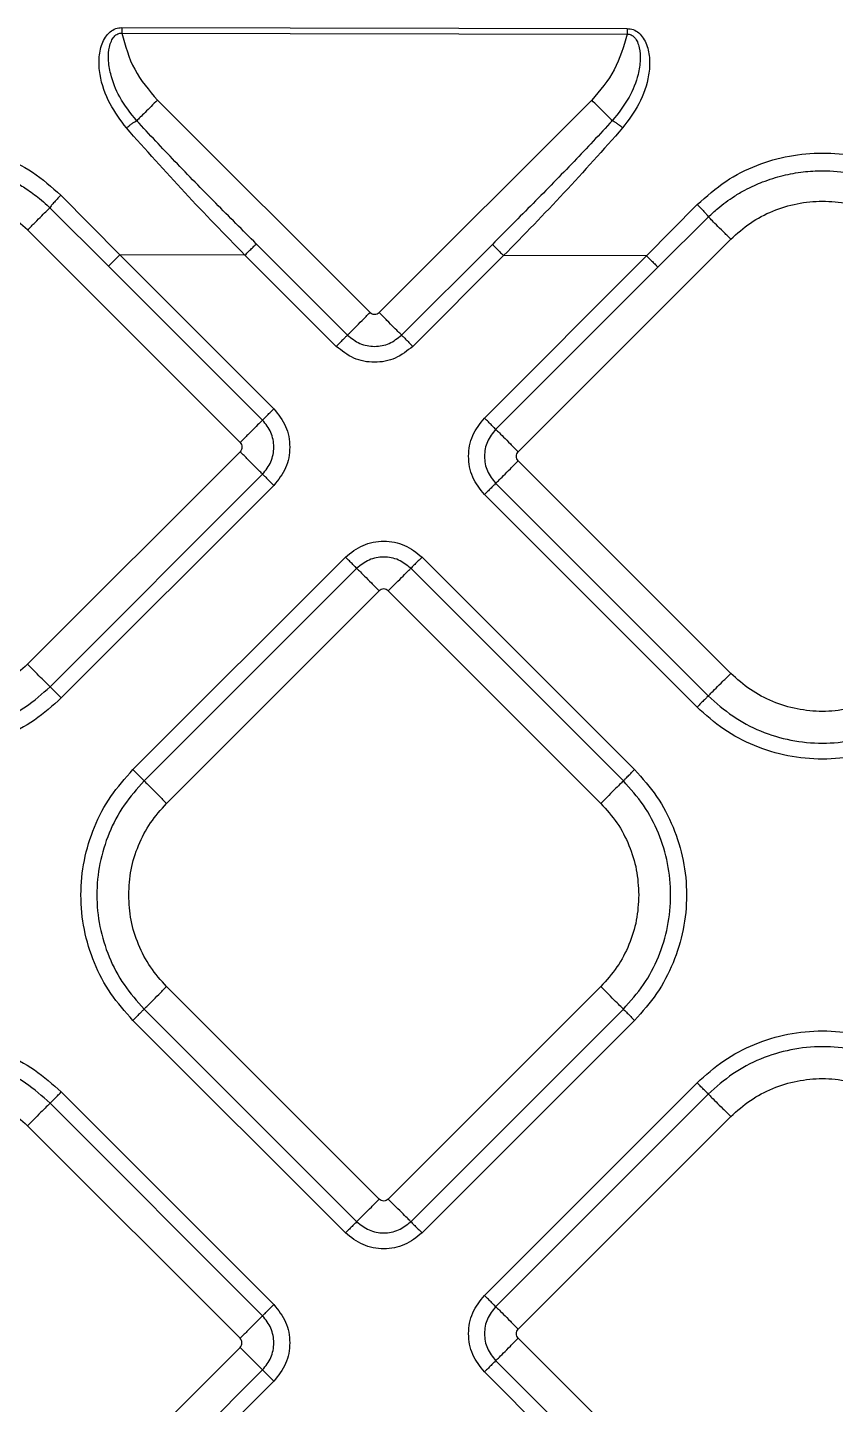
# Model space of a CAD drawing. Extents: x 939 to 1039, y 781 to 934.
# Drawn here: x 960.095 to 962.599, y 839.913 to 844.181 of the extents above; entities that cross this region are included whole.
import ezdxf

# ---------------------------------------------------------------- set-up
doc = ezdxf.new("R2010")
doc.units = 0
doc.header["$MEASUREMENT"] = 0
doc.layers.add('1', color=4, linetype='Continuous')

# ---------------------------------------------------------------- blocks, each defined once
blk = doc.blocks.new('Envoy')
at = {"layer": '1', "color": 3, "linetype": 'Continuous', "lineweight": 25}
for p, q in [((21.7332, 45.007), (23.299, 45.0038)), ((21.7332, 45.007), (21.7332, 44.9894)), ((21.7332, 44.9894), (23.299, 44.9862)), ((22.5023, 44.1232), (21.8434, 44.7821)), ((23.1894, 44.7821), (22.5305, 44.1232)), ((21.5442, 44.4874), (21.7269, 44.3024)), ((21.692, 44.2676), (21.5097, 44.4483)), ((23.3597, 44.2992), (23.5168, 44.4586)), ((23.3946, 44.2643), (23.5514, 44.42)), ((21.4407, 44.3794), (22.0996, 43.7206)), ((22.9617, 43.692), (23.6206, 44.3509)), ((22.1148, 44.3015), (21.7269, 44.3024)), ((21.7269, 44.3024), (22.2041, 43.8252)), ((22.1497, 44.3364), (22.4325, 44.0535)), ((22.6003, 44.0535), (22.8815, 44.3348)), ((22.1693, 43.7903), (21.692, 44.2676)), ((22.3977, 44.0187), (22.1148, 44.3015)), ((22.9164, 44.2999), (22.6351, 44.0187)), ((22.8572, 43.7966), (23.3597, 44.2992)), ((23.3946, 44.2643), (22.892, 43.7618)), ((23.3597, 44.2992), (22.9164, 44.2999)), ((22.0996, 43.6923), (21.4407, 43.0334)), ((23.6206, 43.0049), (22.9617, 43.6638)), ((21.5105, 42.9637), (22.1693, 43.6225)), ((22.2041, 43.5877), (21.5453, 42.9289)), ((22.892, 43.594), (23.5509, 42.9352)), ((23.516, 42.9003), (22.8572, 43.5592)), ((21.7674, 42.7068), (22.4262, 43.3656)), ((22.6637, 43.3656), (23.3225, 42.7068)), ((22.4611, 43.3308), (21.8022, 42.672)), ((23.2876, 42.672), (22.6288, 43.3308)), ((21.8719, 42.6022), (22.5308, 43.2611)), ((22.5591, 43.2611), (23.2179, 42.6022)), ((22.5308, 41.3753), (21.8719, 42.0341)), ((23.2179, 42.0341), (22.5591, 41.3753)), ((21.8022, 41.9644), (22.4611, 41.3055)), ((22.6288, 41.3055), (23.2876, 41.9644)), ((22.4262, 41.2707), (21.7674, 41.9295)), ((23.3225, 41.9295), (22.6637, 41.2707)), ((21.5453, 41.7075), (22.2041, 41.0486)), ((22.8572, 41.0772), (23.516, 41.736)), ((23.5509, 41.7011), (22.8921, 41.0423)), ((22.1693, 41.0138), (21.5104, 41.6726)), ((22.9618, 40.9726), (23.6206, 41.6314)), ((21.4407, 41.6029), (22.0995, 40.944)), ((23.6206, 40.2854), (22.9618, 40.9443)), ((22.0995, 40.9158), (21.4407, 40.2569)), ((21.5104, 40.1872), (22.1693, 40.846)), ((22.8921, 40.8745), (23.5509, 40.2157)), ((22.2041, 40.8112), (21.5453, 40.1523)), ((23.516, 40.1809), (22.8572, 40.8397))]:
    blk.add_line(p, q, dxfattribs=at)
for points, knots in [([(21.7472, 44.6957), (21.729, 44.72), (21.6913, 44.7704), (21.6653, 44.846), (21.6606, 44.9097), (21.6677, 44.9493), (21.6813, 44.977), (21.6953, 44.9935), (21.7131, 45.0049), (21.7266, 45.0063), (21.7332, 45.007)], [0, 0, 0, 0, 0.243855, 0.504252, 0.639041, 0.771436, 0.834438, 0.89358, 0.948251, 1, 1, 1, 1]), ([(21.7793, 44.7179), (21.7603, 44.7417), (21.7253, 44.7858), (21.6988, 44.8531), (21.6903, 44.9061), (21.6925, 44.941), (21.6996, 44.9642), (21.707, 44.9767), (21.7142, 44.9839), (21.7203, 44.9875), (21.7267, 44.9895), (21.731, 44.9894), (21.7332, 44.9894)], [0, 0, 0, 0, 0.285997, 0.52939, 0.679453, 0.799974, 0.86301, 0.913305, 0.93783, 0.959632, 0.979908, 1, 1, 1, 1]), ([(21.7332, 44.9894), (21.7438, 44.9507), (21.7651, 44.8734), (21.8173, 44.8125), (21.8434, 44.7821)], [0, 0, 0, 0, 0.5, 1, 1, 1, 1]), ([(23.299, 44.9862), (23.2883, 44.9482), (23.2668, 44.872), (23.2152, 44.8121), (23.1894, 44.7821)], [0, 0, 0, 0, 0.500001, 1, 1, 1, 1]), ([(23.299, 44.9862), (23.3011, 44.9863), (23.3054, 44.9864), (23.3118, 44.9844), (23.3177, 44.9808), (23.3249, 44.9738), (23.3322, 44.9615), (23.3392, 44.9386), (23.3414, 44.9042), (23.3329, 44.8518), (23.3067, 44.7852), (23.2721, 44.7416), (23.2534, 44.7181)], [0, 0, 0, 0, 0.020131, 0.040415, 0.062185, 0.086619, 0.136747, 0.199628, 0.319863, 0.469972, 0.713555, 1, 1, 1, 1]), ([(23.299, 45.0038), (23.3055, 45.0032), (23.3189, 45.0017), (23.3365, 44.9904), (23.3504, 44.9742), (23.3639, 44.9469), (23.3709, 44.9078), (23.3663, 44.8448), (23.3406, 44.77), (23.3034, 44.7201), (23.2854, 44.696)], [0, 0, 0, 0, 0.051739, 0.106483, 0.165511, 0.228384, 0.360623, 0.495366, 0.755803, 1, 1, 1, 1]), ([(23.299, 45.0038), (23.299, 45.001), (23.299, 44.9952), (23.299, 44.9892), (23.299, 44.9862)], [0, 0, 0, 0, 0.500004, 1, 1, 1, 1]), ([(21.8434, 44.7821), (21.8367, 44.7754), (21.8233, 44.762), (21.8049, 44.7436), (21.7892, 44.7279), (21.7826, 44.7212), (21.7793, 44.7179)], [0, 0, 0, 0, 0.249999, 0.499992, 0.750007, 1, 1, 1, 1]), ([(23.2534, 44.7181), (23.2501, 44.7214), (23.2434, 44.7281), (23.2277, 44.7437), (23.2094, 44.762), (23.1961, 44.7754), (23.1894, 44.7821)], [0, 0, 0, 0, 0.250004, 0.500004, 0.750003, 1, 1, 1, 1]), ([(21.7472, 44.6957), (21.7504, 44.6983), (21.7568, 44.7035), (21.7657, 44.7099), (21.7736, 44.7151), (21.7774, 44.717), (21.7793, 44.7179)], [0, 0, 0, 0, 0.249968, 0.500009, 0.749991, 1, 1, 1, 1]), ([(22.1148, 44.3015), (22.0521, 44.3657), (21.9261, 44.4949), (21.807, 44.6285), (21.7472, 44.6957)], [0, 0, 0, 0, 0.497459, 1, 1, 1, 1]), ([(22.1497, 44.3364), (22.1078, 44.3784), (22.0232, 44.4633), (21.8987, 44.5897), (21.8185, 44.6759), (21.7793, 44.7179)], [0, 0, 0, 0, 0.334277, 0.674966, 1, 1, 1, 1]), ([(23.2534, 44.7181), (23.2141, 44.6758), (23.1335, 44.5893), (23.0086, 44.4623), (22.9236, 44.377), (22.8815, 44.3348)], [0, 0, 0, 0, 0.324803, 0.665757, 1, 1, 1, 1]), ([(23.2854, 44.696), (23.2254, 44.6284), (23.106, 44.4941), (22.9794, 44.3644), (22.9164, 44.2999)], [0, 0, 0, 0, 0.502628, 1, 1, 1, 1]), ([(23.2854, 44.696), (23.2822, 44.6986), (23.2759, 44.7037), (23.267, 44.7101), (23.2591, 44.7153), (23.2553, 44.7171), (23.2534, 44.7181)], [0, 0, 0, 0, 0.249987, 0.500008, 0.750001, 1, 1, 1, 1]), ([(20.7692, 44.4874), (20.7977, 44.5125), (20.8533, 44.5616), (20.9517, 44.6103), (21.0532, 44.6394), (21.1568, 44.6488), (21.2604, 44.6394), (21.3618, 44.6102), (21.4601, 44.5615), (21.5157, 44.5125), (21.5442, 44.4874)], [0, 0, 0, 0, 0.1326392, 0.2586636, 0.3804191, 0.5001542, 0.6198715, 0.7415827, 0.8675117, 1, 1, 1, 1]), ([(23.5168, 44.4586), (23.5453, 44.4839), (23.6009, 44.5331), (23.6993, 44.5822), (23.8009, 44.6116), (23.9047, 44.6211), (24.0085, 44.6116), (24.11, 44.5822), (24.2084, 44.5331), (24.264, 44.4839), (24.2924, 44.4586)], [0, 0, 0, 0, 0.132578, 0.258583, 0.380336, 0.500071, 0.619801, 0.741533, 0.867494, 1, 1, 1, 1]), ([(20.8036, 44.4484), (20.8067, 44.4513), (20.8149, 44.4592), (20.8405, 44.4819), (20.8747, 44.5071), (20.9146, 44.5304), (20.944, 44.5449), (20.9832, 44.5613), (21.0335, 44.577), (21.0958, 44.5881), (21.1672, 44.5922), (21.2503, 44.5849), (21.3211, 44.5651), (21.3711, 44.544), (21.403, 44.5281), (21.4396, 44.5062), (21.4731, 44.4814), (21.4967, 44.4608), (21.507, 44.4509), (21.5097, 44.4483)], [0, 0, 0, 0, 0.016262, 0.043661, 0.131726, 0.179353, 0.221316, 0.257628, 0.342684, 0.423522, 0.500207, 0.616841, 0.742546, 0.781034, 0.825497, 0.87967, 0.944884, 0.985753, 1, 1, 1, 1]), ([(23.5514, 44.42), (23.5609, 44.4289), (23.5859, 44.4523), (23.624, 44.4799), (23.6628, 44.5026), (23.6922, 44.5171), (23.7312, 44.5335), (23.7815, 44.5493), (23.8438, 44.5605), (23.9151, 44.5646), (23.9982, 44.5573), (24.0734, 44.5362), (24.1335, 44.5098), (24.1808, 44.4831), (24.2235, 44.4522), (24.2485, 44.4288), (24.2579, 44.42)], [0, 0, 0, 0, 0.049686, 0.131716, 0.18025, 0.222213, 0.25762, 0.342922, 0.423753, 0.500175, 0.616431, 0.74251, 0.798198, 0.868349, 0.950868, 1, 1, 1, 1]), ([(21.4407, 44.3794), (21.4211, 44.3969), (21.3818, 44.432), (21.3113, 44.4687), (21.2356, 44.4919), (21.1567, 44.4996), (21.0778, 44.4919), (21.0021, 44.4687), (20.9316, 44.432), (20.8923, 44.3969), (20.8726, 44.3794)], [0, 0, 0, 0, 0.125, 0.25, 0.375001, 0.5, 0.624999, 0.75, 0.875, 1, 1, 1, 1]), ([(21.5442, 44.4874), (21.5401, 44.4832), (21.5318, 44.4746), (21.5211, 44.4628), (21.5129, 44.4532), (21.5108, 44.4499), (21.5097, 44.4483)], [0, 0, 0, 0, 0.249985, 0.500017, 0.750006, 1, 1, 1, 1]), ([(21.4407, 44.3794), (21.4487, 44.3873), (21.4646, 44.4032), (21.4856, 44.4242), (21.5021, 44.4408), (21.5072, 44.4458), (21.5097, 44.4483)], [0, 0, 0, 0, 0.250006, 0.500001, 0.75, 1, 1, 1, 1]), ([(23.5168, 44.4586), (23.521, 44.4544), (23.5293, 44.4458), (23.54, 44.4341), (23.5483, 44.4246), (23.5504, 44.4216), (23.5514, 44.42)], [0, 0, 0, 0, 0.249991, 0.499992, 0.749992, 1, 1, 1, 1]), ([(23.6206, 44.3509), (23.6402, 44.3684), (23.6795, 44.4035), (23.75, 44.4402), (23.8257, 44.4634), (23.9046, 44.4711), (23.9836, 44.4634), (24.0592, 44.4402), (24.1298, 44.4035), (24.1691, 44.3684), (24.1887, 44.3509)], [0, 0, 0, 0, 0.125, 0.25, 0.375001, 0.5, 0.624999, 0.75, 0.875, 1, 1, 1, 1]), ([(23.6206, 44.3509), (23.6126, 44.3589), (23.5965, 44.375), (23.5753, 44.3961), (23.5588, 44.4127), (23.5539, 44.4176), (23.5514, 44.42)], [0, 0, 0, 0, 0.2500019, 0.5000037, 0.749995, 1, 1, 1, 1]), ([(21.692, 44.2676), (21.6931, 44.2687), (21.6953, 44.2709), (21.7036, 44.2792), (21.7144, 44.29), (21.7227, 44.2983), (21.7269, 44.3024)], [0, 0, 0, 0, 0.2499956, 0.499999, 0.7500013, 1, 1, 1, 1]), ([(22.1148, 44.3015), (22.119, 44.3056), (22.1272, 44.3139), (22.1381, 44.3248), (22.1464, 44.3331), (22.1486, 44.3353), (22.1497, 44.3364)], [0, 0, 0, 0, 0.249999, 0.500001, 0.750004, 1, 1, 1, 1]), ([(22.8815, 44.3348), (22.8826, 44.3337), (22.8848, 44.3314), (22.8931, 44.3231), (22.904, 44.3123), (22.9122, 44.304), (22.9164, 44.2999)], [0, 0, 0, 0, 0.249994, 0.499981, 0.750001, 1, 1, 1, 1]), ([(23.3597, 44.2992), (23.3639, 44.2951), (23.3721, 44.2868), (23.383, 44.2759), (23.3913, 44.2676), (23.3935, 44.2654), (23.3946, 44.2643)], [0, 0, 0, 0, 0.250003, 0.500009, 0.750001, 1, 1, 1, 1]), ([(22.4325, 44.0535), (22.4348, 44.0557), (22.4392, 44.0602), (22.4558, 44.0768), (22.4774, 44.0984), (22.494, 44.115), (22.5023, 44.1232)], [0, 0, 0, 0, 0.249996, 0.500006, 0.75, 1, 1, 1, 1]), ([(22.5305, 44.1232), (22.5285, 44.1216), (22.5243, 44.1183), (22.5164, 44.1169), (22.5085, 44.1183), (22.5043, 44.1216), (22.5023, 44.1232)], [0, 0, 0, 0, 0.250208, 0.499969, 0.749729, 1, 1, 1, 1]), ([(22.6003, 44.0535), (22.5981, 44.0557), (22.5936, 44.0602), (22.577, 44.0768), (22.5554, 44.0984), (22.5388, 44.115), (22.5305, 44.1232)], [0, 0, 0, 0, 0.249994, 0.500001, 0.749992, 1, 1, 1, 1]), ([(22.4325, 44.0535), (22.4314, 44.0524), (22.4292, 44.0502), (22.4209, 44.0419), (22.4101, 44.0311), (22.4018, 44.0228), (22.3977, 44.0187)], [0, 0, 0, 0, 0.249997, 0.500002, 0.750003, 1, 1, 1, 1]), ([(22.4325, 44.0535), (22.4448, 44.0439), (22.4693, 44.0245), (22.5164, 44.0159), (22.5635, 44.0245), (22.588, 44.0439), (22.6003, 44.0535)], [0, 0, 0, 0, 0.249865, 0.499988, 0.750123, 1, 1, 1, 1]), ([(22.6003, 44.0535), (22.6014, 44.0524), (22.6036, 44.0502), (22.6119, 44.0419), (22.6227, 44.0311), (22.631, 44.0228), (22.6351, 44.0187)], [0, 0, 0, 0, 0.249996, 0.499984, 0.750004, 1, 1, 1, 1]), ([(22.6351, 44.0187), (22.6178, 44.005), (22.583, 43.9775), (22.5164, 43.9655), (22.4498, 43.9775), (22.415, 44.005), (22.3977, 44.0187)], [0, 0, 0, 0, 0.2500717, 0.5000173, 0.749937, 1, 1, 1, 1]), ([(22.1693, 43.7903), (22.1671, 43.7881), (22.1627, 43.7836), (22.1461, 43.767), (22.1244, 43.7454), (22.1079, 43.7288), (22.0996, 43.7206)], [0, 0, 0, 0, 0.249996, 0.499997, 0.750001, 1, 1, 1, 1]), ([(22.1693, 43.7903), (22.1704, 43.7914), (22.1726, 43.7936), (22.1809, 43.8019), (22.1917, 43.8127), (22.2, 43.821), (22.2041, 43.8252)], [0, 0, 0, 0, 0.2499978, 0.4999899, 0.7499972, 1, 1, 1, 1]), ([(22.1693, 43.6225), (22.179, 43.6348), (22.1983, 43.6594), (22.2069, 43.7064), (22.1983, 43.7535), (22.179, 43.778), (22.1693, 43.7903)], [0, 0, 0, 0, 0.249863, 0.499986, 0.750123, 1, 1, 1, 1]), ([(22.2041, 43.8252), (22.2179, 43.8078), (22.2453, 43.7731), (22.2573, 43.7064), (22.2453, 43.6398), (22.2179, 43.605), (22.2041, 43.5877)], [0, 0, 0, 0, 0.25007, 0.500016, 0.749932, 1, 1, 1, 1]), ([(22.8572, 43.5592), (22.8435, 43.5765), (22.816, 43.6113), (22.804, 43.6779), (22.816, 43.7445), (22.8435, 43.7793), (22.8572, 43.7966)], [0, 0, 0, 0, 0.25007, 0.500016, 0.749932, 1, 1, 1, 1]), ([(22.892, 43.7618), (22.8909, 43.7629), (22.8887, 43.7651), (22.8804, 43.7734), (22.8696, 43.7842), (22.8613, 43.7925), (22.8572, 43.7966)], [0, 0, 0, 0, 0.2499977, 0.4999898, 0.7499958, 1, 1, 1, 1]), ([(22.892, 43.7618), (22.8824, 43.7495), (22.863, 43.725), (22.8544, 43.6779), (22.863, 43.6308), (22.8824, 43.6063), (22.892, 43.594)], [0, 0, 0, 0, 0.249863, 0.499986, 0.750122, 1, 1, 1, 1]), ([(22.892, 43.7618), (22.8942, 43.7596), (22.8987, 43.7551), (22.9153, 43.7385), (22.9369, 43.7169), (22.9535, 43.7003), (22.9617, 43.692)], [0, 0, 0, 0, 0.2499956, 0.4999972, 0.7500013, 1, 1, 1, 1]), ([(22.0996, 43.7206), (22.1012, 43.7185), (22.1045, 43.7143), (22.1059, 43.7064), (22.1045, 43.6985), (22.1012, 43.6943), (22.0996, 43.6923)], [0, 0, 0, 0, 0.250218, 0.5, 0.749778, 1, 1, 1, 1]), ([(22.1693, 43.6225), (22.1671, 43.6248), (22.1627, 43.6292), (22.1461, 43.6458), (22.1244, 43.6674), (22.1079, 43.684), (22.0996, 43.6923)], [0, 0, 0, 0, 0.2499958, 0.4999975, 0.7500011, 1, 1, 1, 1]), ([(22.892, 43.594), (22.8942, 43.5963), (22.8987, 43.6007), (22.9153, 43.6173), (22.9369, 43.6389), (22.9535, 43.6555), (22.9617, 43.6638)], [0, 0, 0, 0, 0.2499956, 0.4999972, 0.7500013, 1, 1, 1, 1]), ([(22.9617, 43.6638), (22.9601, 43.6658), (22.9569, 43.67), (22.9554, 43.6779), (22.9569, 43.6858), (22.9601, 43.69), (22.9617, 43.692)], [0, 0, 0, 0, 0.250218, 0.5, 0.749782, 1, 1, 1, 1]), ([(22.1693, 43.6225), (22.1704, 43.6214), (22.1726, 43.6192), (22.1809, 43.6109), (22.1917, 43.6001), (22.2, 43.5918), (22.2041, 43.5877)], [0, 0, 0, 0, 0.249998, 0.49999, 0.749996, 1, 1, 1, 1]), ([(22.892, 43.594), (22.8909, 43.5929), (22.8887, 43.5907), (22.8804, 43.5824), (22.8696, 43.5716), (22.8613, 43.5633), (22.8572, 43.5592)], [0, 0, 0, 0, 0.2499977, 0.4999898, 0.7499958, 1, 1, 1, 1]), ([(22.4262, 43.3656), (22.4435, 43.3794), (22.4783, 43.4068), (22.5449, 43.4188), (22.6116, 43.4068), (22.6463, 43.3794), (22.6637, 43.3656)], [0, 0, 0, 0, 0.250072, 0.500017, 0.749937, 1, 1, 1, 1]), ([(22.4611, 43.3308), (22.4599, 43.3319), (22.4577, 43.3341), (22.4494, 43.3424), (22.4386, 43.3532), (22.4303, 43.3615), (22.4262, 43.3656)], [0, 0, 0, 0, 0.249995, 0.499983, 0.750003, 1, 1, 1, 1]), ([(22.6288, 43.3308), (22.6165, 43.3405), (22.592, 43.3598), (22.5449, 43.3684), (22.4979, 43.3598), (22.4733, 43.3405), (22.4611, 43.3308)], [0, 0, 0, 0, 0.249865, 0.499988, 0.750123, 1, 1, 1, 1]), ([(22.6637, 43.3656), (22.6595, 43.3615), (22.6512, 43.3532), (22.6404, 43.3424), (22.6321, 43.3341), (22.6299, 43.3319), (22.6288, 43.3308)], [0, 0, 0, 0, 0.249998, 0.499999, 0.750003, 1, 1, 1, 1]), ([(22.4611, 43.3308), (22.4633, 43.3286), (22.4677, 43.3242), (22.4843, 43.3076), (22.5059, 43.2859), (22.5225, 43.2694), (22.5308, 43.2611)], [0, 0, 0, 0, 0.2499934, 0.5000002, 0.7499918, 1, 1, 1, 1]), ([(22.5591, 43.2611), (22.5673, 43.2694), (22.5839, 43.2859), (22.6055, 43.3076), (22.6221, 43.3242), (22.6266, 43.3286), (22.6288, 43.3308)], [0, 0, 0, 0, 0.249999, 0.499994, 0.750004, 1, 1, 1, 1]), ([(22.5591, 43.2611), (22.557, 43.2627), (22.5528, 43.266), (22.5449, 43.2674), (22.537, 43.266), (22.5328, 43.2627), (22.5308, 43.2611)], [0, 0, 0, 0, 0.250272, 0.500031, 0.74979, 1, 1, 1, 1]), ([(21.4407, 43.0334), (21.4211, 43.0159), (21.3818, 42.9808), (21.3113, 42.9441), (21.2356, 42.9209), (21.1567, 42.9132), (21.0778, 42.9209), (21.0021, 42.9441), (20.9316, 42.9808), (20.8923, 43.0159), (20.8726, 43.0334)], [0, 0, 0, 0, 0.125, 0.25, 0.375001, 0.5, 0.624999, 0.75, 0.875, 1, 1, 1, 1]), ([(21.5105, 42.9637), (21.5083, 42.9659), (21.5038, 42.9704), (21.4872, 42.987), (21.4656, 43.0086), (21.449, 43.0252), (21.4407, 43.0334)], [0, 0, 0, 0, 0.249994, 0.500002, 0.750003, 1, 1, 1, 1]), ([(23.5509, 42.9352), (23.5531, 42.9374), (23.5575, 42.9418), (23.5741, 42.9584), (23.5957, 42.9801), (23.6123, 42.9966), (23.6206, 43.0049)], [0, 0, 0, 0, 0.249994, 0.500001, 0.750003, 1, 1, 1, 1]), ([(24.1887, 43.0049), (24.1691, 42.9874), (24.1298, 42.9523), (24.0592, 42.9156), (23.9836, 42.8924), (23.9046, 42.8847), (23.8257, 42.8924), (23.75, 42.9156), (23.6795, 42.9523), (23.6402, 42.9874), (23.6206, 43.0049)], [0, 0, 0, 0, 0.125, 0.25, 0.375001, 0.5, 0.624999, 0.75, 0.875, 1, 1, 1, 1]), ([(20.8029, 42.9637), (20.8274, 42.9419), (20.8763, 42.8982), (20.9641, 42.8524), (21.0584, 42.8236), (21.1567, 42.814), (21.255, 42.8236), (21.3492, 42.8524), (21.437, 42.8982), (21.486, 42.9419), (21.5105, 42.9637)], [0, 0, 0, 0, 0.125001, 0.249999, 0.374999, 0.5, 0.625001, 0.750001, 0.874999, 1, 1, 1, 1]), ([(21.5105, 42.9637), (21.5116, 42.9626), (21.5138, 42.9604), (21.5221, 42.9521), (21.5329, 42.9413), (21.5412, 42.933), (21.5453, 42.9289)], [0, 0, 0, 0, 0.249999, 0.499993, 0.749996, 1, 1, 1, 1]), ([(21.5453, 42.9289), (21.5184, 42.9049), (21.4647, 42.8569), (21.3682, 42.8066), (21.2646, 42.7749), (21.1567, 42.7644), (21.0487, 42.7749), (20.9452, 42.8066), (20.8487, 42.8569), (20.7949, 42.9049), (20.768, 42.9289)], [0, 0, 0, 0, 0.125, 0.250001, 0.375, 0.5, 0.624999, 0.750001, 0.875, 1, 1, 1, 1]), ([(23.5509, 42.9352), (23.5497, 42.9341), (23.5475, 42.9319), (23.5392, 42.9236), (23.5284, 42.9128), (23.5201, 42.9045), (23.516, 42.9003)], [0, 0, 0, 0, 0.249999, 0.499991, 0.749996, 1, 1, 1, 1]), ([(24.2933, 42.9003), (24.2664, 42.8764), (24.2126, 42.8284), (24.1162, 42.7781), (24.0126, 42.7464), (23.9046, 42.7358), (23.7967, 42.7464), (23.6931, 42.7781), (23.5966, 42.8284), (23.5429, 42.8764), (23.516, 42.9003)], [0, 0, 0, 0, 0.125, 0.249998, 0.375001, 0.5, 0.625, 0.749999, 0.875, 1, 1, 1, 1]), ([(23.5509, 42.9352), (23.5753, 42.9134), (23.6243, 42.8697), (23.7121, 42.8239), (23.8064, 42.7951), (23.9046, 42.7855), (24.0029, 42.7951), (24.0972, 42.8239), (24.185, 42.8697), (24.234, 42.9134), (24.2584, 42.9352)], [0, 0, 0, 0, 0.125001, 0.25, 0.374999, 0.5, 0.625001, 0.75, 0.874999, 1, 1, 1, 1]), ([(21.7674, 41.9295), (21.7434, 41.9564), (21.6954, 42.0102), (21.6451, 42.1067), (21.6134, 42.2102), (21.6029, 42.3182), (21.6134, 42.4261), (21.6451, 42.5297), (21.6954, 42.6262), (21.7434, 42.6799), (21.7674, 42.7068)], [0, 0, 0, 0, 0.125001, 0.25, 0.375, 0.5, 0.625, 0.75, 0.874999, 1, 1, 1, 1]), ([(21.8022, 42.672), (21.8011, 42.6731), (21.7989, 42.6753), (21.7906, 42.6836), (21.7798, 42.6944), (21.7715, 42.7027), (21.7674, 42.7068)], [0, 0, 0, 0, 0.24999, 0.499996, 0.75, 1, 1, 1, 1]), ([(23.2876, 42.672), (23.2887, 42.6731), (23.2909, 42.6753), (23.2992, 42.6836), (23.3101, 42.6944), (23.3183, 42.7027), (23.3225, 42.7068)], [0, 0, 0, 0, 0.25, 0.499992, 0.749999, 1, 1, 1, 1]), ([(23.3225, 42.7068), (23.3465, 42.6799), (23.3944, 42.6262), (23.4447, 42.5297), (23.4764, 42.4261), (23.487, 42.3182), (23.4764, 42.2102), (23.4447, 42.1067), (23.3944, 42.0102), (23.3465, 41.9564), (23.3225, 41.9295)], [0, 0, 0, 0, 0.125001, 0.25, 0.375, 0.5, 0.625, 0.75, 0.874999, 1, 1, 1, 1]), ([(21.8022, 42.672), (21.7804, 42.6475), (21.7367, 42.5985), (21.6909, 42.5107), (21.6621, 42.4165), (21.6525, 42.3182), (21.6621, 42.2199), (21.6909, 42.1256), (21.7367, 42.0378), (21.7804, 41.9889), (21.8022, 41.9644)], [0, 0, 0, 0, 0.124999, 0.2499993, 0.3749996, 0.5, 0.6250004, 0.7500004, 0.875001, 1, 1, 1, 1]), ([(21.8022, 42.672), (21.8044, 42.6697), (21.8089, 42.6653), (21.8255, 42.6487), (21.8471, 42.6271), (21.8637, 42.6105), (21.8719, 42.6022)], [0, 0, 0, 0, 0.249994, 0.500001, 0.750003, 1, 1, 1, 1]), ([(23.2876, 42.672), (23.2854, 42.6697), (23.281, 42.6653), (23.2644, 42.6487), (23.2427, 42.6271), (23.2262, 42.6105), (23.2179, 42.6022)], [0, 0, 0, 0, 0.249996, 0.500006, 0.75, 1, 1, 1, 1]), ([(23.2876, 41.9644), (23.3095, 41.9889), (23.3531, 42.0378), (23.3989, 42.1256), (23.4278, 42.2199), (23.4374, 42.3182), (23.4278, 42.4165), (23.3989, 42.5107), (23.3531, 42.5985), (23.3095, 42.6475), (23.2876, 42.672)], [0, 0, 0, 0, 0.124999, 0.2499996, 0.3749996, 0.5, 0.6250004, 0.7500007, 0.875001, 1, 1, 1, 1]), ([(21.7543, 42.3182), (21.7558, 42.3445), (21.7587, 42.3971), (21.7828, 42.4728), (21.8193, 42.5433), (21.8544, 42.5826), (21.8719, 42.6022)], [0, 0, 0, 0, 0.25, 0.500001, 0.750001, 1, 1, 1, 1]), ([(23.2179, 42.6022), (23.2354, 42.5826), (23.2705, 42.5433), (23.3071, 42.4728), (23.3311, 42.3971), (23.3341, 42.3445), (23.3356, 42.3182)], [0, 0, 0, 0, 0.249999, 0.499999, 0.75, 1, 1, 1, 1]), ([(21.8719, 42.0341), (21.8544, 42.0538), (21.8193, 42.0931), (21.7828, 42.1636), (21.7587, 42.2393), (21.7558, 42.2919), (21.7543, 42.3182)], [0, 0, 0, 0, 0.249999, 0.5, 0.75, 1, 1, 1, 1]), ([(23.3356, 42.3182), (23.3341, 42.2919), (23.3311, 42.2393), (23.3071, 42.1636), (23.2705, 42.0931), (23.2354, 42.0538), (23.2179, 42.0341)], [0, 0, 0, 0, 0.2499997, 0.4999998, 0.7500006, 1, 1, 1, 1]), ([(21.8022, 41.9644), (21.8044, 41.9666), (21.8089, 41.971), (21.8255, 41.9876), (21.8471, 42.0093), (21.8637, 42.0258), (21.8719, 42.0341)], [0, 0, 0, 0, 0.249994, 0.500002, 0.750003, 1, 1, 1, 1]), ([(23.2876, 41.9644), (23.2854, 41.9666), (23.281, 41.971), (23.2644, 41.9876), (23.2427, 42.0093), (23.2262, 42.0258), (23.2179, 42.0341)], [0, 0, 0, 0, 0.249996, 0.500007, 0.75, 1, 1, 1, 1]), ([(21.8022, 41.9644), (21.8011, 41.9633), (21.7989, 41.9611), (21.7906, 41.9528), (21.7798, 41.9419), (21.7715, 41.9337), (21.7674, 41.9295)], [0, 0, 0, 0, 0.249989, 0.499994, 0.749998, 1, 1, 1, 1]), ([(23.2876, 41.9644), (23.2887, 41.9633), (23.2909, 41.9611), (23.2992, 41.9528), (23.3101, 41.9419), (23.3183, 41.9337), (23.3225, 41.9295)], [0, 0, 0, 0, 0.249999, 0.499993, 0.749996, 1, 1, 1, 1]), ([(23.516, 41.736), (23.5429, 41.76), (23.5967, 41.8079), (23.6932, 41.8582), (23.7967, 41.8899), (23.9047, 41.9005), (24.0126, 41.8899), (24.1162, 41.8582), (24.2127, 41.8079), (24.2664, 41.76), (24.2933, 41.736)], [0, 0, 0, 0, 0.125, 0.250001, 0.375, 0.5, 0.624999, 0.750001, 0.875, 1, 1, 1, 1]), ([(20.768, 41.7075), (20.7949, 41.7314), (20.8486, 41.7794), (20.9451, 41.8297), (21.0487, 41.8614), (21.1566, 41.872), (21.2646, 41.8614), (21.3682, 41.8297), (21.4646, 41.7794), (21.5184, 41.7314), (21.5453, 41.7075)], [0, 0, 0, 0, 0.1250001, 0.2499984, 0.3750006, 0.5000001, 0.6249996, 0.7499992, 0.8749999, 1, 1, 1, 1]), ([(24.2585, 41.7011), (24.234, 41.7229), (24.185, 41.7666), (24.0972, 41.8124), (24.003, 41.8412), (23.9047, 41.8509), (23.8064, 41.8412), (23.7121, 41.8124), (23.6243, 41.7666), (23.5754, 41.7229), (23.5509, 41.7011)], [0, 0, 0, 0, 0.125001, 0.25, 0.375, 0.500001, 0.625, 0.75, 0.875001, 1, 1, 1, 1]), ([(21.5104, 41.6726), (21.486, 41.6944), (21.437, 41.7381), (21.3492, 41.7839), (21.2549, 41.8127), (21.1566, 41.8223), (21.0584, 41.8127), (20.9641, 41.7839), (20.8763, 41.7381), (20.8273, 41.6944), (20.8029, 41.6726)], [0, 0, 0, 0, 0.124999, 0.250001, 0.375, 0.499999, 0.625, 0.75, 0.874998, 1, 1, 1, 1]), ([(23.6206, 41.6314), (23.6403, 41.6489), (23.6796, 41.684), (23.7501, 41.7207), (23.8258, 41.7439), (23.9047, 41.7516), (23.9836, 41.7439), (24.0593, 41.7207), (24.1298, 41.684), (24.1691, 41.6489), (24.1887, 41.6314)], [0, 0, 0, 0, 0.125, 0.249999, 0.375, 0.499999, 0.624998, 0.749998, 0.874998, 1, 1, 1, 1]), ([(20.8726, 41.6029), (20.8922, 41.6204), (20.9315, 41.6555), (21.002, 41.6922), (21.0777, 41.7154), (21.1566, 41.7231), (21.2356, 41.7154), (21.3112, 41.6922), (21.3818, 41.6555), (21.4211, 41.6204), (21.4407, 41.6029)], [0, 0, 0, 0, 0.125002, 0.250002, 0.374999, 0.500002, 0.625, 0.750001, 0.875001, 1, 1, 1, 1]), ([(21.5104, 41.6726), (21.5115, 41.6737), (21.5138, 41.6759), (21.5221, 41.6842), (21.5329, 41.695), (21.5412, 41.7033), (21.5453, 41.7075)], [0, 0, 0, 0, 0.2499956, 0.4999985, 0.7500003, 1, 1, 1, 1]), ([(23.5509, 41.7011), (23.5498, 41.7022), (23.5476, 41.7044), (23.5393, 41.7127), (23.5284, 41.7236), (23.5202, 41.7318), (23.516, 41.736)], [0, 0, 0, 0, 0.2499964, 0.5, 0.7500025, 1, 1, 1, 1]), ([(23.5509, 41.7011), (23.5531, 41.6989), (23.5575, 41.6945), (23.5741, 41.6779), (23.5958, 41.6562), (23.6123, 41.6397), (23.6206, 41.6314)], [0, 0, 0, 0, 0.2499908, 0.4999987, 0.7500021, 1, 1, 1, 1]), ([(21.5104, 41.6726), (21.5082, 41.6704), (21.5038, 41.666), (21.4872, 41.6494), (21.4655, 41.6277), (21.449, 41.6112), (21.4407, 41.6029)], [0, 0, 0, 0, 0.2499908, 0.4999987, 0.7500021, 1, 1, 1, 1]), ([(22.4611, 41.3055), (22.4633, 41.3078), (22.4677, 41.3122), (22.4843, 41.3288), (22.5059, 41.3504), (22.5225, 41.367), (22.5308, 41.3753)], [0, 0, 0, 0, 0.2499936, 0.5000011, 0.7499916, 1, 1, 1, 1]), ([(22.5591, 41.3753), (22.557, 41.3736), (22.5528, 41.3704), (22.5449, 41.3689), (22.537, 41.3704), (22.5328, 41.3736), (22.5308, 41.3753)], [0, 0, 0, 0, 0.250272, 0.500031, 0.74979, 1, 1, 1, 1]), ([(22.6288, 41.3055), (22.6266, 41.3078), (22.6221, 41.3122), (22.6055, 41.3288), (22.5839, 41.3504), (22.5673, 41.367), (22.5591, 41.3753)], [0, 0, 0, 0, 0.249996, 0.500007, 0.75, 1, 1, 1, 1]), ([(22.4611, 41.3055), (22.4599, 41.3044), (22.4577, 41.3022), (22.4494, 41.2939), (22.4386, 41.2831), (22.4303, 41.2748), (22.4262, 41.2707)], [0, 0, 0, 0, 0.249995, 0.499983, 0.750004, 1, 1, 1, 1]), ([(22.4611, 41.3055), (22.4733, 41.2959), (22.4979, 41.2765), (22.5449, 41.2679), (22.592, 41.2765), (22.6165, 41.2959), (22.6288, 41.3055)], [0, 0, 0, 0, 0.249865, 0.499988, 0.750123, 1, 1, 1, 1]), ([(22.6288, 41.3055), (22.6299, 41.3044), (22.6321, 41.3022), (22.6404, 41.2939), (22.6512, 41.2831), (22.6595, 41.2748), (22.6637, 41.2707)], [0, 0, 0, 0, 0.249997, 0.500001, 0.750003, 1, 1, 1, 1]), ([(22.6637, 41.2707), (22.6463, 41.257), (22.6116, 41.2295), (22.5449, 41.2175), (22.4783, 41.2295), (22.4435, 41.257), (22.4262, 41.2707)], [0, 0, 0, 0, 0.2500718, 0.500018, 0.7499294, 1, 1, 1, 1]), ([(22.8572, 40.8397), (22.8435, 40.857), (22.816, 40.8918), (22.804, 40.9584), (22.816, 41.0251), (22.8435, 41.0598), (22.8572, 41.0772)], [0, 0, 0, 0, 0.25007, 0.500017, 0.749932, 1, 1, 1, 1]), ([(22.8921, 41.0423), (22.8909, 41.0434), (22.8887, 41.0456), (22.8804, 41.0539), (22.8696, 41.0647), (22.8613, 41.073), (22.8572, 41.0772)], [0, 0, 0, 0, 0.2499983, 0.4999896, 0.7499957, 1, 1, 1, 1]), ([(22.1693, 41.0138), (22.1704, 41.0149), (22.1726, 41.0171), (22.1809, 41.0254), (22.1917, 41.0362), (22.2, 41.0445), (22.2041, 41.0486)], [0, 0, 0, 0, 0.249998, 0.499991, 0.749996, 1, 1, 1, 1]), ([(22.2041, 41.0486), (22.2178, 41.0313), (22.2453, 40.9965), (22.2573, 40.9299), (22.2453, 40.8633), (22.2178, 40.8285), (22.2041, 40.8112)], [0, 0, 0, 0, 0.25007, 0.500016, 0.749931, 1, 1, 1, 1]), ([(22.8921, 41.0423), (22.8824, 41.03), (22.863, 41.0055), (22.8545, 40.9584), (22.863, 40.9114), (22.8824, 40.8868), (22.8921, 40.8745)], [0, 0, 0, 0, 0.249863, 0.499987, 0.750122, 1, 1, 1, 1]), ([(22.8921, 41.0423), (22.8943, 41.0401), (22.8987, 41.0356), (22.9153, 41.019), (22.9369, 40.9974), (22.9535, 40.9808), (22.9618, 40.9726)], [0, 0, 0, 0, 0.249996, 0.500007, 0.75, 1, 1, 1, 1]), ([(22.1693, 41.0138), (22.1671, 41.0116), (22.1626, 41.0071), (22.146, 40.9905), (22.1244, 40.9689), (22.1078, 40.9523), (22.0995, 40.944)], [0, 0, 0, 0, 0.249996, 0.500006, 0.75, 1, 1, 1, 1]), ([(22.1693, 40.846), (22.1789, 40.8583), (22.1983, 40.8828), (22.2069, 40.9299), (22.1983, 40.977), (22.1789, 41.0015), (22.1693, 41.0138)], [0, 0, 0, 0, 0.249862, 0.499986, 0.750123, 1, 1, 1, 1]), ([(22.9618, 40.9443), (22.9601, 40.9463), (22.9569, 40.9505), (22.9554, 40.9584), (22.9569, 40.9663), (22.9601, 40.9705), (22.9618, 40.9726)], [0, 0, 0, 0, 0.250219, 0.500001, 0.749774, 1, 1, 1, 1]), ([(22.0995, 40.9158), (22.1012, 40.9178), (22.1044, 40.922), (22.1059, 40.9299), (22.1044, 40.9378), (22.1012, 40.942), (22.0995, 40.944)], [0, 0, 0, 0, 0.250218, 0.5, 0.749782, 1, 1, 1, 1]), ([(22.8921, 40.8745), (22.8943, 40.8768), (22.8987, 40.8812), (22.9153, 40.8978), (22.9369, 40.9194), (22.9535, 40.936), (22.9618, 40.9443)], [0, 0, 0, 0, 0.249996, 0.500006, 0.749999, 1, 1, 1, 1]), ([(22.0995, 40.9158), (22.1078, 40.9075), (22.1244, 40.8909), (22.146, 40.8693), (22.1626, 40.8527), (22.1671, 40.8483), (22.1693, 40.846)], [0, 0, 0, 0, 0.25, 0.499994, 0.750004, 1, 1, 1, 1]), ([(22.2041, 40.8112), (22.2, 40.8153), (22.1917, 40.8236), (22.1809, 40.8344), (22.1726, 40.8427), (22.1704, 40.8449), (22.1693, 40.846)], [0, 0, 0, 0, 0.2500039, 0.5000095, 0.7500021, 1, 1, 1, 1]), ([(22.8921, 40.8745), (22.8909, 40.8734), (22.8887, 40.8712), (22.8804, 40.8629), (22.8696, 40.8521), (22.8613, 40.8438), (22.8572, 40.8397)], [0, 0, 0, 0, 0.249997, 0.49999, 0.749996, 1, 1, 1, 1])]:
    blk.add_open_spline(points, degree=3, knots=knots, dxfattribs=at)

msp = doc.modelspace()

# ---------------------------------------------------------------- block references
at = {"layer": '1'}
msp.add_blockref('Envoy', (938.6538, 799.1744), dxfattribs=at)

doc.saveas('drawing.dxf')
